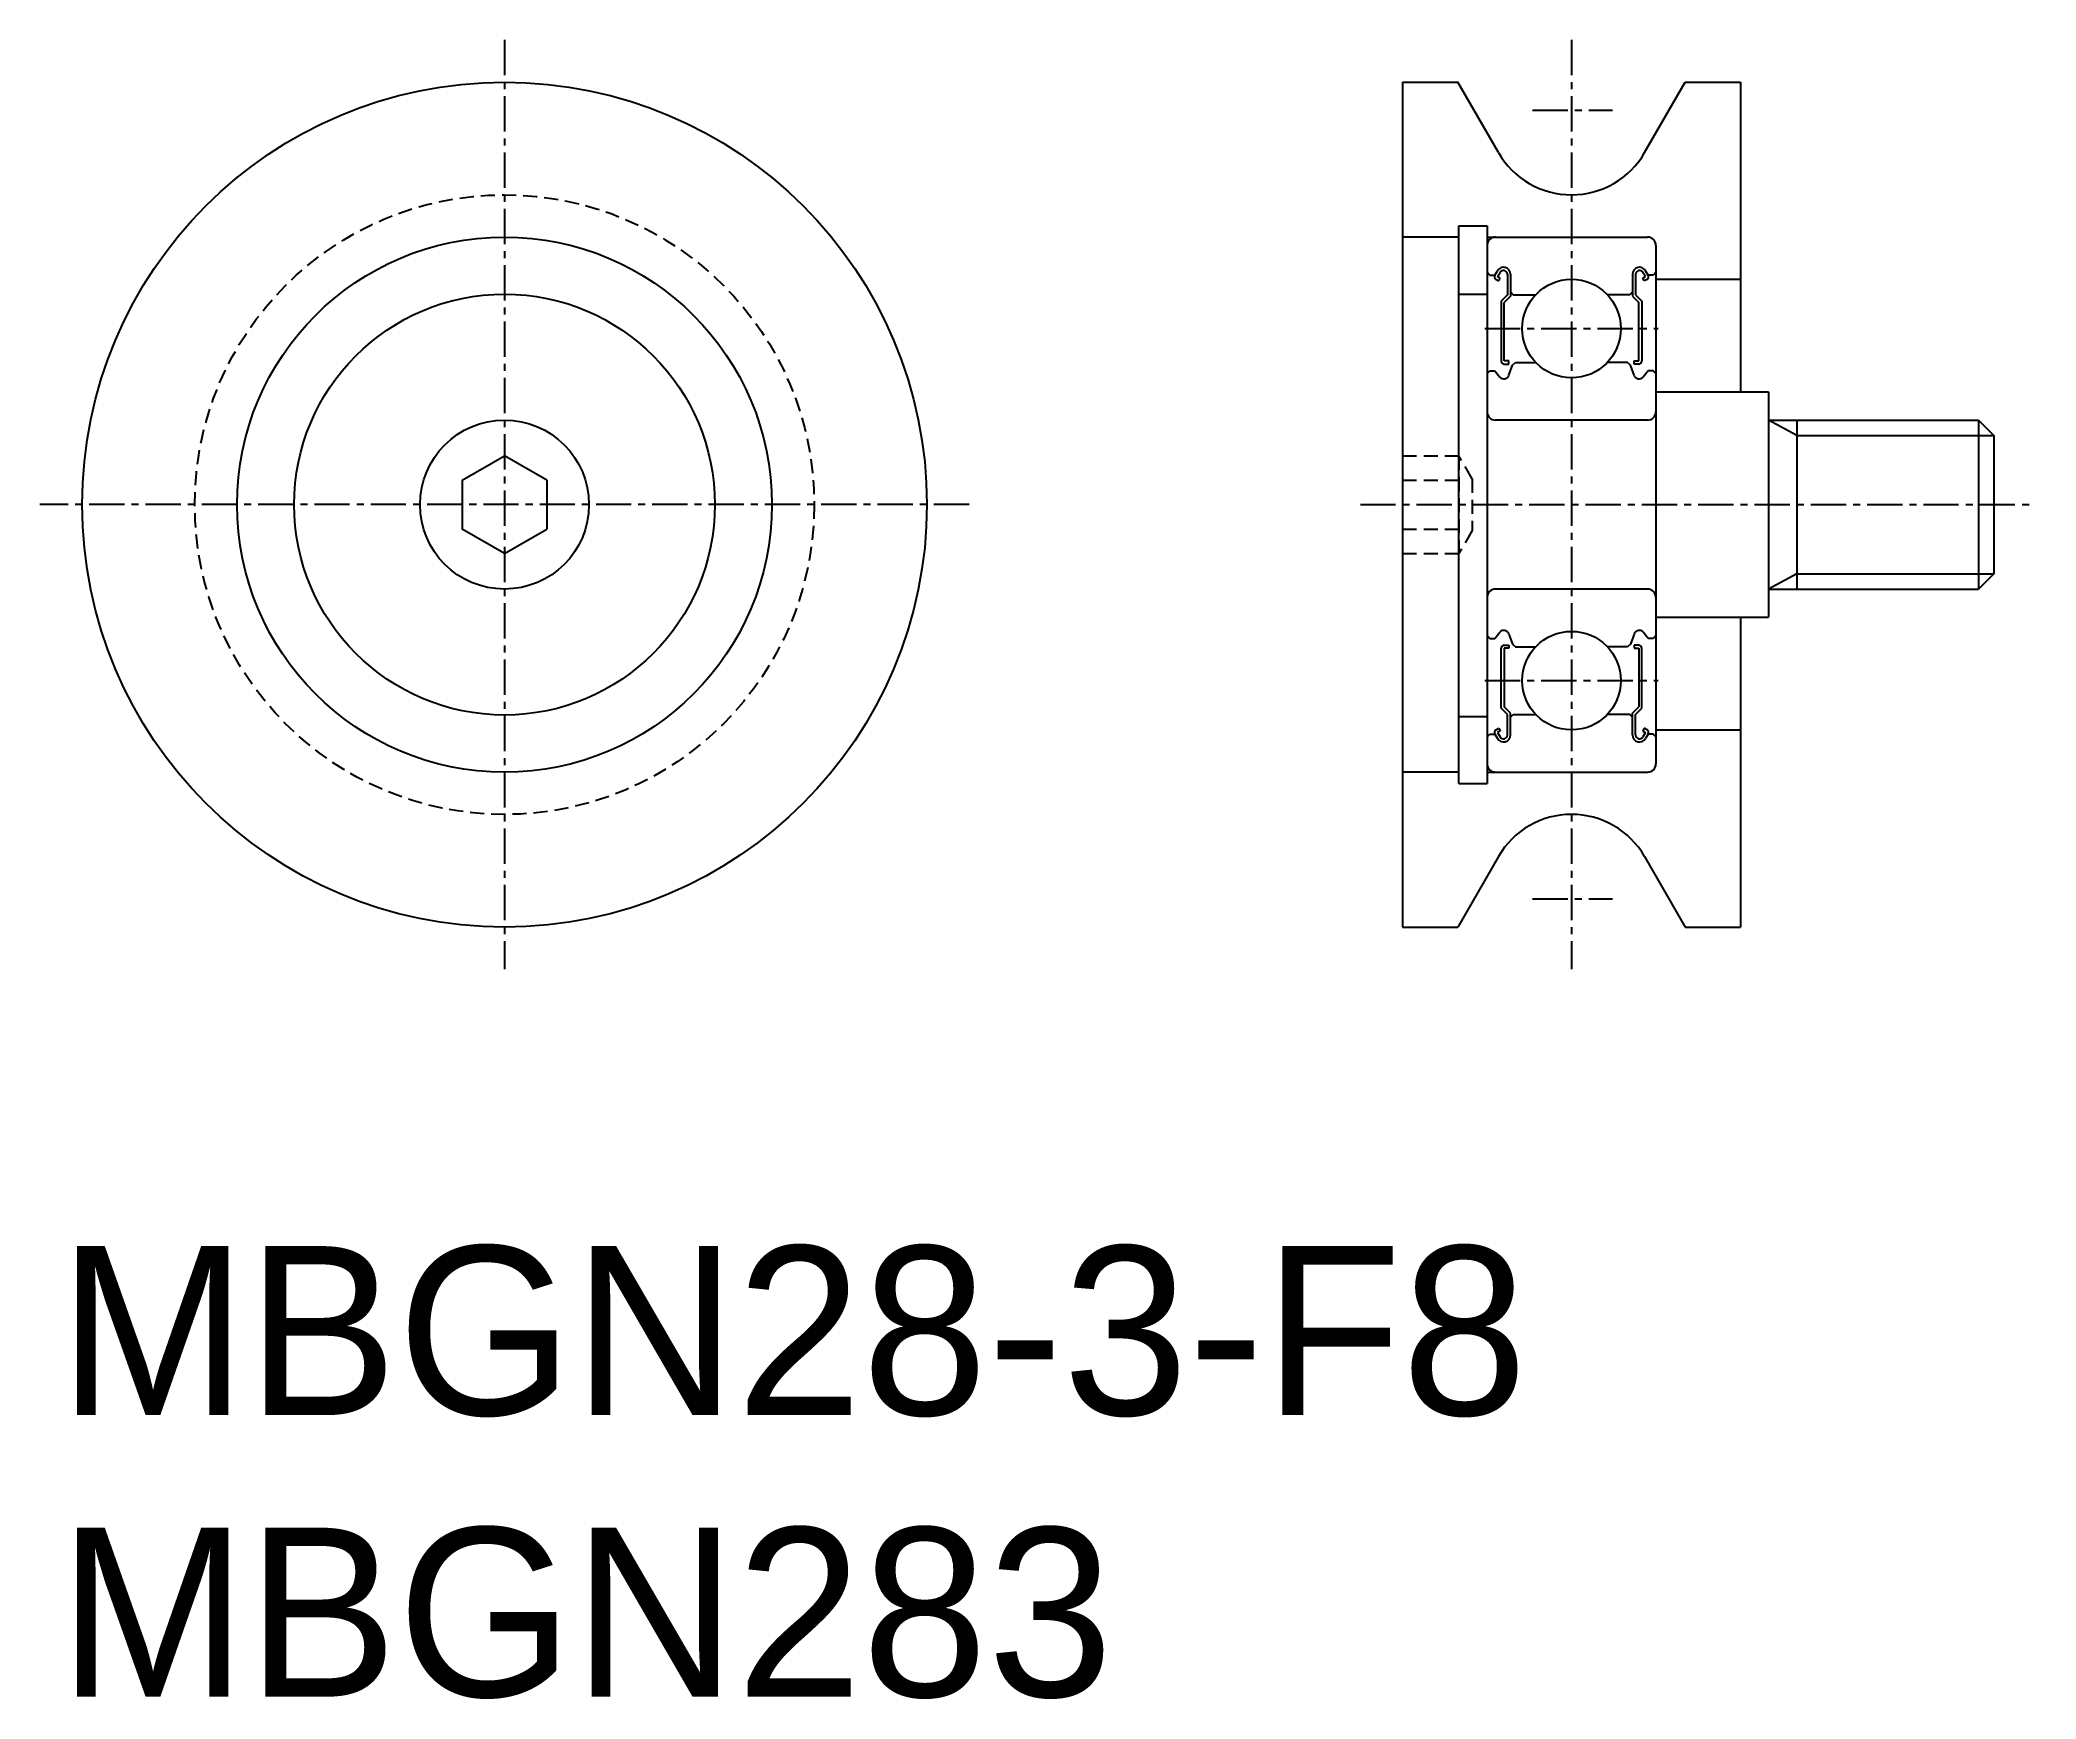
# Model space of a CAD drawing. Extents: x 1.8 to 72.7, y -3.8 to 55.1.
import ezdxf

# ---------------------------------------------------------------- set-up
doc = ezdxf.new("R2010")
doc.units = 0
doc.linetypes.add('CENTER', pattern=[2, 1.25, -0.25, 0.25, -0.25])
doc.linetypes.add('DASHED', pattern=[0.75, 0.5, -0.25])
doc.layers.get('0').update_dxf_attribs({"linetype": 'CONTINUOUS'})
doc.layers.add('CENTER', color=1, linetype='CENTER')

msp = doc.modelspace()

# ---------------------------------------------------------------- linework, layer by layer
at = {"color": 7, "linetype": 'CONTINUOUS'}
for p, q in [((50.235, 53.577), (52.193, 53.577)), ((50.235, 53.577), (50.235, 23.577)), ((53.636, 51.077), (52.193, 53.577)), ((58.833, 51.077), (60.276, 53.577)), ((60.276, 53.577), (62.235, 53.577)), ((62.235, 53.577), (62.235, 42.577)), ((52.235, 48.477), (53.235, 48.477)), ((52.235, 28.677), (52.235, 48.477)), ((53.235, 48.477), (53.235, 28.677)), ((52.235, 48.077), (50.235, 48.077)), ((53.235, 48.077), (58.935, 48.077)), ((59.235, 47.777), (59.235, 29.377)), ((53.235, 46.827), (53.335, 46.727)), ((53.512, 46.727), (53.603, 46.88)), ((53.609, 46.671), (53.699, 46.824)), ((58.861, 46.671), (58.77, 46.824)), ((58.957, 46.727), (58.866, 46.88)), ((59.235, 46.827), (59.135, 46.727)), ((53.335, 46.727), (53.512, 46.727)), ((53.553, 46.575), (53.649, 46.519)), ((53.705, 46.616), (53.609, 46.671)), ((53.649, 46.519), (53.705, 46.616)), ((53.957, 46.755), (53.957, 46.027)), ((54.068, 46.755), (54.068, 45.981)), ((54.068, 46.127), (54.168, 46.027)), ((58.401, 46.127), (58.301, 46.027)), ((58.401, 46.755), (58.401, 45.981)), ((58.512, 46.755), (58.512, 46.027)), ((58.764, 46.616), (58.861, 46.671)), ((58.82, 46.519), (58.764, 46.616)), ((58.916, 46.575), (58.82, 46.519)), ((59.135, 46.727), (58.957, 46.727)), ((59.235, 46.577), (62.235, 46.577)), ((52.235, 46.048), (53.235, 46.048)), ((53.957, 46.027), (53.735, 45.804)), ((53.735, 45.804), (53.735, 43.678)), ((54.068, 45.981), (53.846, 45.758)), ((53.846, 43.678), (53.846, 45.758)), ((54.168, 46.027), (54.961, 46.027)), ((58.301, 46.027), (57.508, 46.027)), ((58.401, 45.981), (58.623, 45.758)), ((58.512, 46.027), (58.735, 45.804)), ((58.623, 43.678), (58.623, 45.758)), ((58.735, 45.804), (58.735, 43.678)), ((59.235, 45.477), (59.235, 45.477)), ((53.235, 43.227), (53.335, 43.327)), ((53.335, 43.327), (53.512, 43.327)), ((53.512, 43.327), (53.691, 43.108)), ((54.012, 43.678), (53.846, 43.678)), ((53.846, 43.567), (54.012, 43.567)), ((54.012, 43.567), (54.012, 43.678)), ((54.012, 43.174), (54.143, 43.533)), ((54.143, 43.533), (54.243, 43.627)), ((54.243, 43.627), (54.961, 43.627)), ((58.226, 43.627), (57.508, 43.627)), ((58.326, 43.533), (58.226, 43.627)), ((58.457, 43.174), (58.326, 43.533)), ((58.457, 43.567), (58.457, 43.678)), ((58.457, 43.678), (58.623, 43.678)), ((58.623, 43.567), (58.457, 43.567)), ((58.957, 43.327), (58.778, 43.108)), ((59.135, 43.327), (58.957, 43.327)), ((59.235, 43.227), (59.135, 43.327)), ((59.235, 43.177), (59.235, 43.177)), ((59.235, 42.577), (63.235, 42.577)), ((63.235, 42.577), (63.235, 34.577)), ((58.935, 41.577), (53.535, 41.577)), ((63.235, 41.577), (70.685, 41.577)), ((64.235, 41.577), (64.235, 35.577)), ((70.685, 41.577), (70.685, 35.577)), ((70.685, 41.577), (71.235, 41.027)), ((71.235, 41.027), (71.235, 36.118)), ((16.839, 39.443), (18.339, 40.309)), ((19.839, 39.443), (18.339, 40.309)), ((16.839, 39.443), (16.839, 37.711)), ((19.839, 39.443), (19.839, 37.711)), ((18.339, 36.845), (16.839, 37.711)), ((18.339, 36.845), (19.839, 37.711)), ((58.935, 35.577), (53.535, 35.577)), ((63.235, 35.577), (70.685, 35.577)), ((71.235, 36.118), (70.685, 35.577)), ((53.512, 33.827), (53.691, 34.045)), ((58.957, 33.827), (58.778, 34.045)), ((59.235, 34.577), (63.235, 34.577)), ((62.235, 34.577), (62.235, 23.577)), ((53.235, 33.927), (53.335, 33.827)), ((53.335, 33.827), (53.512, 33.827)), ((53.735, 31.349), (53.735, 33.476)), ((53.846, 33.587), (54.012, 33.587)), ((54.012, 33.476), (53.846, 33.476)), ((53.846, 33.476), (53.846, 31.395)), ((54.012, 33.98), (54.143, 33.621)), ((54.012, 33.587), (54.012, 33.476)), ((54.143, 33.621), (54.243, 33.527)), ((54.243, 33.527), (54.961, 33.527)), ((58.226, 33.527), (57.508, 33.527)), ((58.326, 33.621), (58.226, 33.527)), ((58.457, 33.98), (58.326, 33.621)), ((58.457, 33.587), (58.457, 33.476)), ((58.623, 33.587), (58.457, 33.587)), ((58.457, 33.476), (58.623, 33.476)), ((58.623, 33.476), (58.623, 31.395)), ((58.735, 31.349), (58.735, 33.476)), ((59.135, 33.827), (58.957, 33.827)), ((59.235, 33.927), (59.135, 33.827)), ((53.957, 31.127), (53.735, 31.349)), ((54.068, 31.173), (53.846, 31.395)), ((58.401, 31.173), (58.623, 31.395)), ((58.512, 31.127), (58.735, 31.349)), ((52.235, 31.054), (53.235, 31.054)), ((53.553, 30.578), (53.649, 30.634)), ((53.705, 30.538), (53.609, 30.482)), ((53.649, 30.634), (53.705, 30.538)), ((53.957, 30.398), (53.957, 31.127)), ((54.068, 30.398), (54.068, 31.173)), ((54.068, 31.027), (54.168, 31.127)), ((54.168, 31.127), (54.961, 31.127)), ((58.301, 31.127), (57.508, 31.127)), ((58.401, 31.027), (58.301, 31.127)), ((58.401, 30.398), (58.401, 31.173)), ((58.512, 30.398), (58.512, 31.127)), ((58.82, 30.634), (58.764, 30.538)), ((58.764, 30.538), (58.861, 30.482)), ((58.916, 30.578), (58.82, 30.634)), ((59.235, 30.577), (62.235, 30.577)), ((53.235, 30.327), (53.335, 30.427)), ((53.335, 30.427), (53.512, 30.427)), ((53.512, 30.427), (53.603, 30.273)), ((53.609, 30.482), (53.699, 30.329)), ((58.861, 30.482), (58.77, 30.329)), ((58.957, 30.427), (58.866, 30.273)), ((59.135, 30.427), (58.957, 30.427)), ((59.235, 30.327), (59.135, 30.427)), ((52.235, 29.077), (50.235, 29.077)), ((53.235, 29.077), (58.935, 29.077)), ((52.235, 28.677), (53.235, 28.677)), ((53.636, 26.077), (52.193, 23.577)), ((58.833, 26.077), (60.276, 23.577)), ((50.235, 23.577), (52.193, 23.577)), ((60.276, 23.577), (62.235, 23.577))]:
    msp.add_line(p, q, dxfattribs=at)
at = {"color": 3, "linetype": 'CONTINUOUS'}
for p, q in [((64.235, 41.027), (63.235, 41.577)), ((64.235, 41.027), (71.235, 41.027)), ((64.235, 36.118), (63.235, 35.577)), ((64.235, 36.118), (71.235, 36.118))]:
    msp.add_line(p, q, dxfattribs=at)
at = {"color": 3, "linetype": 'DASHED'}
for p, q in [((50.235, 40.309), (52.235, 40.309)), ((52.704, 39.496), (52.235, 40.309)), ((52.235, 40.309), (52.235, 36.845)), ((50.235, 39.443), (52.235, 39.443)), ((52.704, 39.496), (52.704, 37.658)), ((50.235, 37.711), (52.235, 37.711)), ((52.704, 37.658), (52.235, 36.845)), ((50.235, 36.845), (52.235, 36.845))]:
    msp.add_line(p, q, dxfattribs=at)
at = {"color": 7, "linetype": 'CONTINUOUS'}
for centre, radius in [((18.339, 38.577), 15), ((18.339, 38.577), 9.5), ((56.235, 44.827), 1.75), ((18.339, 38.577), 7.471), ((18.339, 38.577), 3), ((56.235, 32.327), 1.75)]:
    msp.add_circle(centre, radius, dxfattribs=at)
at = {"color": 3, "linetype": 'DASHED'}
msp.add_circle((18.339, 38.577), 11, dxfattribs=at)
at = {"color": 7, "linetype": 'CONTINUOUS'}
for centre, radius, start, end in [((56.235, 52.577), 3, 210, 330), ((53.535, 47.777), 0.3, 90, 180), ((58.935, 47.777), 0.3, 0, 90), ((53.819, 46.755), 0.249, 0, 150.00121), ((53.819, 46.755), 0.138, 0, 150.00256), ((58.65, 46.755), 0.249, 29.99879, 180), ((58.65, 46.755), 0.138, 29.99744, 180), ((53.608, 46.671), 0.111, 149.98707, 240.00905), ((58.861, 46.671), 0.111, 299.99095, 30.01293), ((53.846, 43.678), 0.111, 180.00005, 270.00003), ((58.623, 43.678), 0.111, 269.99997, 359.99995), ((53.834, 43.228), 0.186, 220.0002, 343.15268), ((58.635, 43.228), 0.186, 196.84732, 319.9998), ((53.535, 41.877), 0.3, 180, 270), ((58.935, 41.877), 0.3, 270, 0), ((53.535, 35.277), 0.3, 90, 180), ((58.935, 35.277), 0.3, 0, 90), ((53.834, 33.926), 0.186, 16.84732, 139.9998), ((58.635, 33.926), 0.186, 40.0002, 163.15268), ((53.846, 33.476), 0.111, 89.99997, 179.99995), ((58.623, 33.476), 0.111, 0.00005, 90.00003), ((53.608, 30.482), 0.111, 119.99095, 210.01293), ((58.861, 30.482), 0.111, 329.98707, 60.00905), ((53.819, 30.398), 0.249, 209.99879, 0), ((53.819, 30.398), 0.138, 209.99744, 0), ((58.65, 30.398), 0.249, 180, 330.00121), ((58.65, 30.398), 0.138, 180, 330.00256), ((53.535, 29.377), 0.3, 180, 270), ((58.935, 29.377), 0.3, 270, 0), ((56.235, 24.577), 3, 30, 150)]:
    msp.add_arc(centre, radius, start, end, dxfattribs=at)
at = {"layer": 'CENTER', "color": 1, "linetype": 'CENTER'}
for p, q in [((18.339, 55.077), (18.339, 22.077)), ((56.235, 55.077), (56.235, 22.077)), ((54.849, 52.577), (57.696, 52.577)), ((53.158, 44.827), (59.311, 44.827)), ((34.839, 38.577), (1.839, 38.577)), ((48.735, 38.577), (72.735, 38.577)), ((53.158, 32.327), (59.311, 32.327)), ((54.849, 24.577), (57.696, 24.577))]:
    msp.add_line(p, q, dxfattribs=at)

# ---------------------------------------------------------------- texts
at = {"color": 7, "linetype": 'CONTINUOUS'}
for s, p in [('MBGN28-3-F8', (2.5, 6.25)), ('MBGN283', (2.5, -3.75))]:
    msp.add_text(s, height=6, dxfattribs=at).set_placement(p)

doc.saveas('drawing.dxf')
